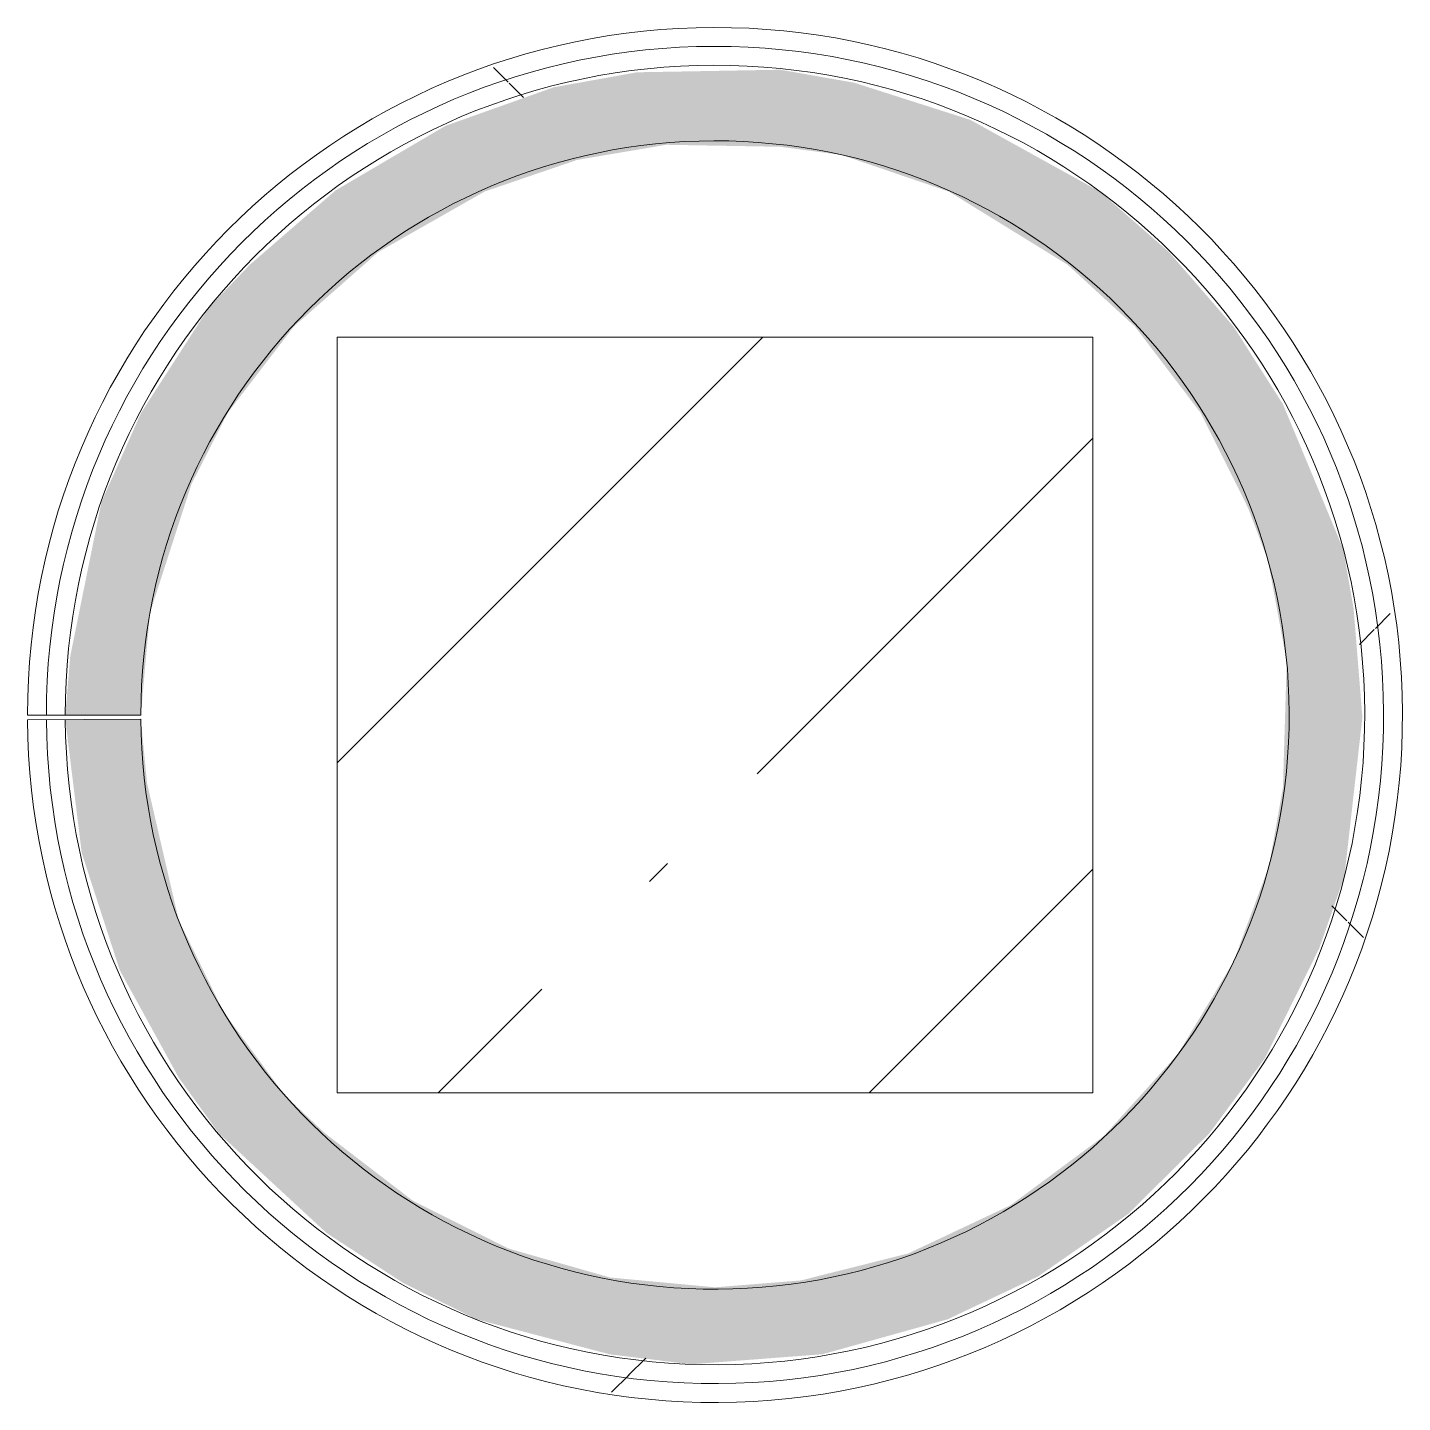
# Model space of a CAD drawing. Header units: millimetres. Extents: x 81459 to 274965, y -8553 to 29000.
# Drawn here: x 195764 to 196674, y 16565 to 17475 of the extents above; entities that cross this region are included whole.
import ezdxf

# ---------------------------------------------------------------- set-up
doc = ezdxf.new("R2010")
doc.units = ezdxf.units.MM
for name, color, linetype, lineweight in [('A-WALL', 7, 'Continuous', 9), ('I-WALL-3', 7, 'Continuous', 5), ('S-COLS-1', 7, 'Continuous', 5)]:
    doc.layers.add(name, color=color, linetype=linetype, lineweight=lineweight)
doc.layers.add('I-WALL-1', color=7, linetype='Continuous', lineweight=5, true_color=0xe7e7e7)
pattern_1 = [(45, (147759.1, 0), (-530.33, 530.33), []), (135, (147759.1, 0), (-530.33, -530.33), [])]

# ---------------------------------------------------------------- blocks, each defined once
blk = doc.blocks.new('BSC_Колонна _Прямоугольная - 500х500-22732503-1_7_3_птичка')
at = {"layer": 'S-COLS-1'}
h = blk.add_hatch(dxfattribs=at)
h.set_pattern_fill('FP_109', color=256, style=0, pattern_type=2)
h.set_pattern_definition([(45, (-48460, -17020), (-285.123, 285.123), []), (45, (-48174.88, -17020), (-285.123, 285.123), [504.031, -100.806, 16.764, -84.042])])
h.paths.add_polyline_path([(213.67, -250), (250, -250), (250, 250), (-250, 250), (-250, -250)])
for p, q in [((250, 250), (-250, 250)), ((-250, 250), (-250, -250)), ((250, -250), (250, 250)), ((-250, -250), (250, -250))]:
    blk.add_line(p, q, dxfattribs=at)

msp = doc.modelspace()

# ---------------------------------------------------------------- hatches: boundary and pattern name
at = {"layer": 'I-WALL-1'}
msp.add_hatch(color=256, dxfattribs=at).paths.add_polyline_path([(196203.15, 16590.3), (196290.25, 16596.94), (196372.87, 16620), (196432.76, 16648.33), (196492.45, 16689.74), (196546.21, 16743.04), (196583.05, 16792.8), (196619.09, 16865.85), (196635.63, 16913.24), (196647.56, 17018.52), (196641.71, 17090.58), (196634.87, 17129.71), (196594.97, 17225.71), (196562.23, 17277.12), (196519.54, 17326.42), (196473.83, 17366.41), (196387.95, 17413.92), (196311.2, 17438.45), (196262.34, 17447.05), (196167.48, 17445.35), (196112.27, 17435.41), (196040.64, 17409.88), (195968.03, 17367.22), (195911.18, 17317.94), (195884.33, 17289.88), (195839.29, 17220), (195813.07, 17161.03), (195792.41, 17058.98), (195789.11, 17020), (195839.09, 17020), (195845.19, 17087.78), (195872.68, 17172.95), (195896.61, 17220), (195940.38, 17277.12), (195996.32, 17326.42), (196066.6, 17366.41), (196127.86, 17387.37), (196186.86, 17397.38), (196262.34, 17396.06), (196302.9, 17390.64), (196373.91, 17366.41), (196452.51, 17317.94), (196497, 17277.12), (196540.46, 17220), (196571.99, 17156.81), (196585.07, 17122.28), (196597.45, 17055.37), (196594.97, 16972.03), (196585.79, 16920.32), (196562.13, 16856.51), (196525.51, 16795.69), (196476.21, 16741.11), (196414.52, 16695.46), (196347.06, 16663.68), (196275.92, 16645.79), (196219.09, 16641.23), (196149.64, 16647.73), (196082.29, 16666.95), (196019.09, 16698.59), (195961.14, 16743.04), (195934.5, 16768.19), (195894.15, 16822.99), (195864.23, 16884.1), (195843.22, 16974.92), (195839.1, 17017.31), (195789.11, 17016.95), (195799.98, 16928.75), (195825.17, 16851.11), (195864.23, 16779.9), (195890.84, 16743.04), (195961.98, 16677.22), (196012.7, 16644.12), (196061.06, 16620.09), (196149.64, 16596.85), (196170.15, 16594.34)])
at = {"layer": 'I-WALL-3'}
h = msp.add_hatch(dxfattribs=at)
h.set_pattern_fill('FP_169', color=256, style=0, pattern_type=2)
h.set_pattern_definition(pattern_1)
h.paths.add_polyline_path([(196183.97, 16566.36), (196291.68, 16572.38), (196366.01, 16591), (196432.76, 16620.02), (196490.49, 16656.56), (196539.91, 16698.85), (196597.59, 16770.26), (196626.61, 16820), (196651.95, 16881.69), (196668.29, 16948.38), (196671.18, 17055.37), (196659.08, 17129.71), (196634.87, 17200.99), (196600.75, 17264.92), (196553.35, 17326.42), (196499.44, 17376.42), (196440.9, 17415.58), (196367.67, 17448.43), (196302.9, 17465.75), (196235.45, 17473.48), (196149.24, 17468.07), (196081.83, 17452.32), (196018.57, 17427.1), (195950.92, 17385.9), (195899.64, 17342.52), (195843.58, 17274.29), (195811.66, 17220), (195782.95, 17144.85), (195770.1, 17092.59), (195764.11, 17020), (195776.59, 17020), (195783.25, 17095.89), (195813.6, 17193.36), (195843.58, 17251.76), (195893.94, 17317.94), (195935.12, 17358.34), (195995.73, 17401.12), (196085.52, 17440.21), (196149.94, 17455.63), (196219.44, 17461.26), (196302.9, 17452.95), (196377.73, 17431.42), (196446.37, 17397.83), (196502.57, 17357.83), (196559.31, 17300.47), (196594.97, 17251.11), (196624.55, 17195.67), (196648.97, 17121.35), (196659.88, 17055.37), (196660.13, 16984.08), (196637.94, 16882.06), (196611.63, 16818.73), (196565.51, 16747.21), (196527.47, 16704.18), (196469.73, 16656.66), (196403.89, 16619.19), (196333.01, 16593.62), (196275.92, 16581.3), (196170.15, 16581.79), (196100.07, 16595.38), (196033.07, 16620.09), (195961.98, 16661.8), (195912.68, 16702.64), (195864.23, 16757.87), (195825.17, 16821.31), (195795.79, 16896.24), (195783.49, 16942.21), (195770.83, 17016.82), (195764.11, 17016.77), (195779.01, 16910.6), (195802.87, 16840), (195834.2, 16779.94), (195876.58, 16722.42), (195936.99, 16664.91), (195995.82, 16625.17), (196061.06, 16594.75), (196130.84, 16574.92), (196170.15, 16568.59)])
h = msp.add_hatch(dxfattribs=at)
h.set_pattern_fill('FP_169', color=256, style=0, pattern_type=2)
h.set_pattern_definition(pattern_1)
h.paths.add_polyline_path([(196202.69, 16577.8), (196305.53, 16587.55), (196380.06, 16609.48), (196438.1, 16636.97), (196499.52, 16679.36), (196549.3, 16726.97), (196590.71, 16780.92), (196624.82, 16844.46), (196650.02, 16923.72), (196660.01, 17017.87), (196654.27, 17091.07), (196642.84, 17144.41), (196610.38, 17223.72), (196565.51, 17292.84), (196528.74, 17334.92), (196473.93, 17380.96), (196411.8, 17417.81), (196321.03, 17449.08), (196262.34, 17459.52), (196167.48, 17457.91), (196101.16, 17445.02), (196030.63, 17418.78), (195961.52, 17377.9), (195912.68, 17337.52), (195863.27, 17280.94), (195825.17, 17218.99), (195795.27, 17142.07), (195782.77, 17092.59), (195776.59, 17020), (195789.11, 17020.13), (195801.82, 17117.77), (195825.17, 17188.72), (195847.69, 17235.58), (195892.77, 17298.69), (195962.06, 17362.8), (196019.23, 17399.05), (196082.46, 17426.24), (196149.85, 17443.06), (196219.34, 17448.8), (196302.9, 17440.22), (196367.67, 17422.02), (196438.09, 17388.3), (196494.56, 17348.29), (196543.86, 17299.74), (196585.07, 17243.31), (196621.75, 17166.45), (196636.39, 17121.01), (196647.43, 17055.37), (196647.42, 16983.55), (196624.87, 16882.4), (196597.84, 16819.53), (196562.1, 16762.88), (196527.47, 16720.84), (196473.37, 16673.59), (196387.2, 16625.84), (196347.06, 16609.48), (196271.07, 16593.54), (196170.15, 16594.34), (196099.8, 16608.47), (196038.74, 16631.19), (195968.03, 16672.81), (195928.79, 16703.93), (195872.68, 16767.56), (195834.2, 16831.49), (195814.63, 16874.03), (195795.79, 16944.41), (195783.49, 17016.91), (195776.61, 17016.86), (195789.75, 16918.81), (195814.63, 16844.23), (195845.07, 16785.82), (195886.25, 16729.87), (195945.84, 16673.59), (195995.82, 16638.6), (196087.5, 16599.15), (196149.64, 16584.3), (196195.09, 16578.74)])

# ---------------------------------------------------------------- linework, layer by layer
at = {"layer": 'A-WALL'}
for radius in [442.5, 430]:
    msp.add_arc((196219.09, 17020), radius, 180.40614, 180, dxfattribs=at)
at = {"layer": 'I-WALL-3'}
for p, q in [((195764.09, 17020), (195839.09, 17020)), ((195839.1, 17017.31), (195764.11, 17016.77))]:
    msp.add_line(p, q, dxfattribs=at)
for radius in [455, 380]:
    msp.add_arc((196219.09, 17020), radius, 180.40614, 180, dxfattribs=at)

# ---------------------------------------------------------------- block references
at = {"layer": 'S-COLS-1'}
msp.add_blockref('BSC_Колонна _Прямоугольная - 500х500-22732503-1_7_3_птичка', (196219.09, 17020), dxfattribs=at)

doc.saveas('drawing.dxf')
